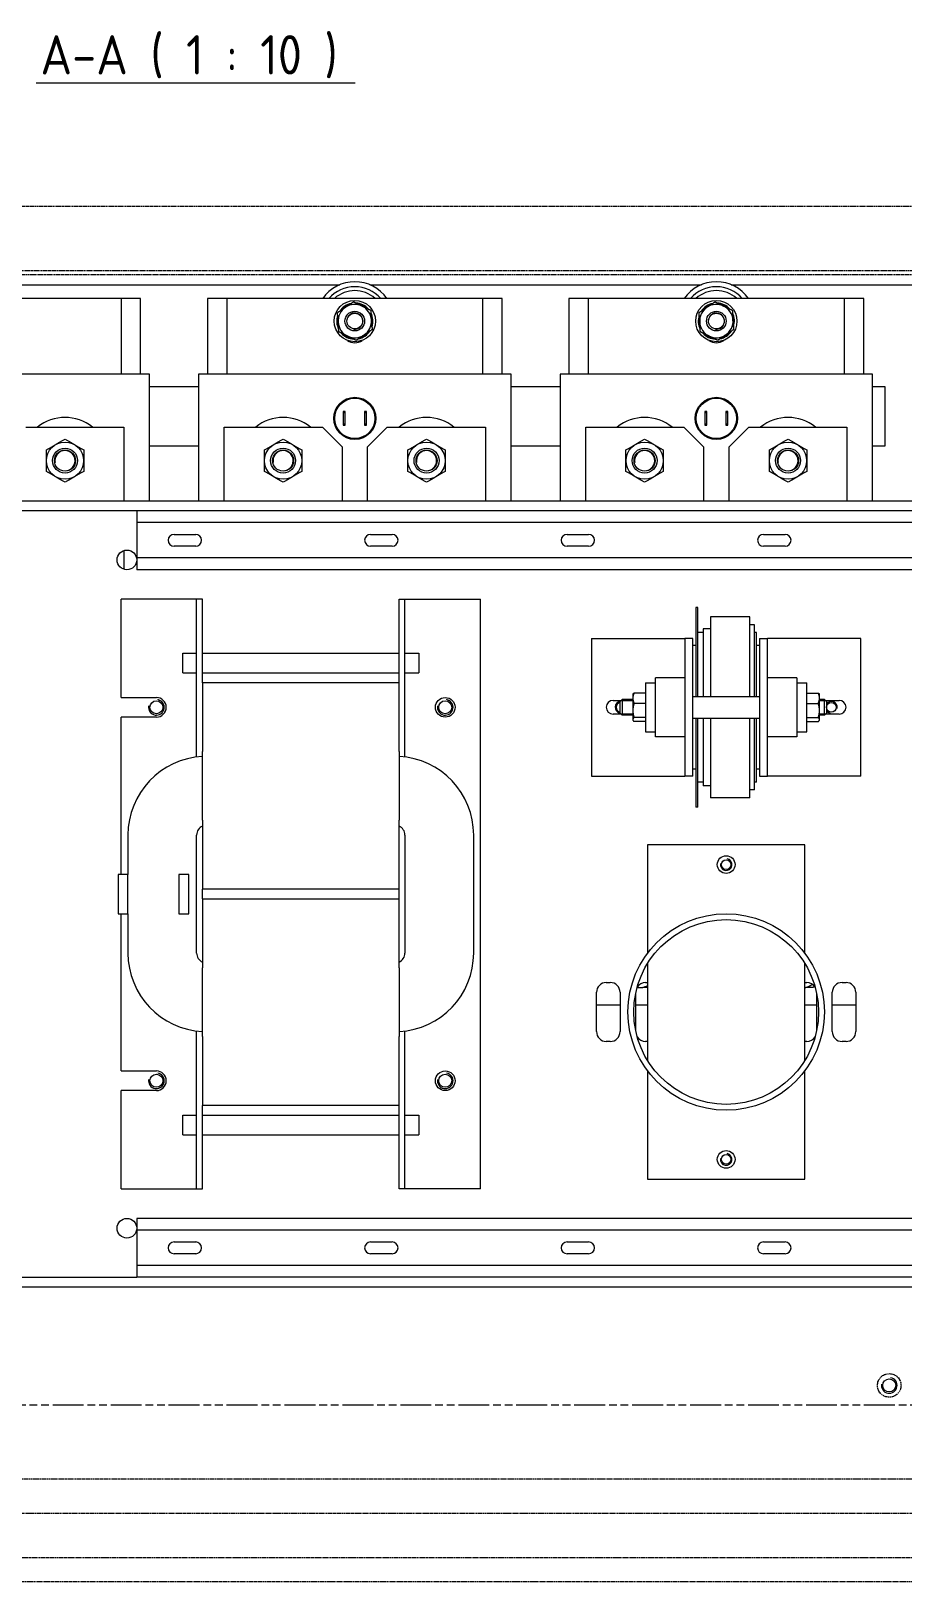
# Model space of a CAD drawing. Header units: millimetres. Extents: x 0 to 8410, y 0 to 5940.
# Drawn here: x 3808 to 4252, y 3684 to 4474 of the extents above; entities that cross this region are included whole.
import ezdxf

# ---------------------------------------------------------------- set-up
doc = ezdxf.new("R2010")
doc.units = ezdxf.units.MM
doc.header["$LTSCALE"] = 10
doc.linetypes.add('CHAIN', pattern=[0.3543, 0.2362, -0.0295, 0.0591, -0.0295])
doc.linetypes.add('DOUBLE_DASH_CHAIN', pattern=[1.2403, 0.6614, -0.0827, 0.1654, -0.0827, 0.1654, -0.0827])
for name, color, linetype, lineweight, true_color in [('가시적인 것(ISO)', 3, 'Continuous', 5, 0x00ff00), ('가시적인 좁은 것(ISO)', 3, 'Continuous', 5, 0x00ff00), ('기호(ISO)', 5, 'Continuous', 5, 0x0000ff), ('참조(ISO)', 6, 'DOUBLE_DASH_CHAIN', 5, 0xff00ff)]:
    doc.layers.add(name, color=color, linetype=linetype, lineweight=lineweight, true_color=true_color)
doc.layers.add('단면선(ISO)', color=7, linetype='CHAIN', lineweight=5)
doc.layers.add('해치(ISO)', color=7, linetype='Continuous', lineweight=5)
doc.styles.add('텍스트 스타일466', font='isocp.shx')

# ---------------------------------------------------------------- blocks, each defined once
blk = doc.blocks.new('2dTransSection1')
at = {"layer": '단면선(ISO)', "linetype": 'DOUBLE_DASH_CHAIN', "ltscale": 0.237772}
blk.add_line((311.147, 377.45), (458.761, 377.45), dxfattribs=at)

msp = doc.modelspace()

# ---------------------------------------------------------------- hatches: boundary and pattern name
at = {"layer": '해치(ISO)'}
h = msp.add_hatch(dxfattribs=at)
h.set_pattern_fill('ANSI31', color=256, scale=254, angle=14.99998, style=0)
h.set_pattern_definition([(60, (0, 0), (-27.4963, 15.87501), [])])
edge = h.paths.add_edge_path()
edge.add_line((3209.29, 3686.73), (3249.29, 3686.73))
edge.add_line((3249.29, 3686.73), (3249.29, 3688.73))
edge.add_ellipse((3246.29, 3688.73), major_axis=(3, 0), ratio=1, start_angle=0, end_angle=90)
edge.add_line((3246.29, 3691.73), (3218.79, 3691.73))
edge.add_ellipse((3218.79, 3696.23), major_axis=(0, -4.5), ratio=1, start_angle=270, end_angle=360, ccw=False)
edge.add_line((3214.29, 3696.23), (3214.29, 3723.73))
edge.add_ellipse((3211.29, 3723.73), major_axis=(3, 0), ratio=1, start_angle=0, end_angle=90)
edge.add_line((3211.29, 3726.73), (3209.29, 3726.73))
edge.add_line((3209.29, 3726.73), (3209.29, 3686.73))
edge = h.paths.add_edge_path()
edge.add_ellipse((4495.19, 3696.23), major_axis=(4.5, 0), ratio=1, start_angle=270, end_angle=360)
edge.add_line((4499.69, 3696.23), (4499.69, 3723.73))
edge.add_ellipse((4502.69, 3723.73), major_axis=(0, 3), ratio=1, start_angle=0, end_angle=90, ccw=False)
edge.add_line((4502.69, 3726.73), (4504.69, 3726.73))
edge.add_line((4504.69, 3726.73), (4504.69, 3686.73))
edge.add_line((4504.69, 3686.73), (4464.69, 3686.73))
edge.add_line((4464.69, 3686.73), (4464.69, 3688.73))
edge.add_ellipse((4467.69, 3688.73), major_axis=(0, 3), ratio=1, start_angle=0, end_angle=90, ccw=False)
edge.add_line((4467.69, 3691.73), (4495.19, 3691.73))
edge = h.paths.add_edge_path()
edge.add_ellipse((3218.79, 4372.63), major_axis=(-4.5, 0), ratio=1, start_angle=270, end_angle=360)
edge.add_line((3214.29, 4372.63), (3214.29, 4345.13))
edge.add_ellipse((3211.29, 4345.13), major_axis=(0, -3), ratio=1, start_angle=0, end_angle=90, ccw=False)
edge.add_line((3211.29, 4342.13), (3209.29, 4342.13))
edge.add_line((3209.29, 4342.13), (3209.29, 4382.13))
edge.add_line((3209.29, 4382.13), (3249.29, 4382.13))
edge.add_line((3249.29, 4382.13), (3249.29, 4380.13))
edge.add_ellipse((3246.29, 4380.13), major_axis=(0, -3), ratio=1, start_angle=0, end_angle=90, ccw=False)
edge.add_line((3246.29, 4377.13), (3218.79, 4377.13))
edge = h.paths.add_edge_path()
edge.add_line((4467.69, 4377.13), (4495.19, 4377.13))
edge.add_ellipse((4495.19, 4372.63), major_axis=(0, 4.5), ratio=1, start_angle=270, end_angle=360, ccw=False)
edge.add_line((4499.69, 4372.63), (4499.69, 4345.13))
edge.add_ellipse((4502.69, 4345.13), major_axis=(-3, 0), ratio=1, start_angle=0, end_angle=90)
edge.add_line((4502.69, 4342.13), (4504.69, 4342.13))
edge.add_line((4504.69, 4342.13), (4504.69, 4382.13))
edge.add_line((4504.69, 4382.13), (4464.69, 4382.13))
edge.add_line((4464.69, 4382.13), (4464.69, 4380.13))
edge.add_ellipse((4467.69, 4380.13), major_axis=(-3, 0), ratio=1, start_angle=0, end_angle=90)

# ---------------------------------------------------------------- linework, layer by layer
at = {"layer": '가시적인 것(ISO)'}
for p, q in [((3796.59, 4344.43), (3965.39, 4344.43)), ((3980.59, 4344.43), (4149.39, 4344.43)), ((4164.59, 4344.43), (4390.99, 4344.43)), ((3853.99, 4337.43), (3723.99, 4337.43)), ((3853.99, 4337.43), (3853.99, 4298.93)), ((3863.99, 4337.43), (3853.99, 4337.43)), ((3863.99, 4298.93), (3863.99, 4337.43)), ((3907.99, 4337.43), (3897.99, 4337.43)), ((3897.99, 4337.43), (3897.99, 4298.93)), ((3907.99, 4298.93), (3907.99, 4337.43)), ((4037.99, 4337.43), (3907.99, 4337.43)), ((4037.99, 4337.43), (4037.99, 4298.93)), ((4047.99, 4337.43), (4037.99, 4337.43)), ((4047.99, 4298.93), (4047.99, 4337.43)), ((4091.99, 4337.43), (4081.99, 4337.43)), ((4081.99, 4337.43), (4081.99, 4298.93)), ((4091.99, 4298.93), (4091.99, 4337.43)), ((4221.99, 4337.43), (4091.99, 4337.43)), ((4221.99, 4337.43), (4221.99, 4298.93)), ((4231.99, 4337.43), (4221.99, 4337.43)), ((4231.99, 4298.93), (4231.99, 4337.43)), ((3868.49, 4298.93), (3709.49, 4298.93)), ((3868.49, 4234.43), (3868.49, 4298.93)), ((4052.49, 4298.93), (3893.49, 4298.93)), ((3893.49, 4298.93), (3893.49, 4234.43)), ((4052.49, 4234.43), (4052.49, 4298.93)), ((4236.49, 4298.93), (4077.49, 4298.93)), ((4077.49, 4298.93), (4077.49, 4234.43)), ((4236.49, 4234.43), (4236.49, 4298.93)), ((3893.49, 4292.43), (3868.49, 4292.43)), ((4077.49, 4292.43), (4052.49, 4292.43)), ((4242.99, 4292.43), (4236.49, 4292.43)), ((4242.99, 4262.43), (4242.99, 4292.43)), ((3967.12, 4279.93), (3967.12, 4279.43)), ((3968.12, 4279.93), (3967.12, 4279.93)), ((3967.12, 4279.43), (3968.12, 4279.43)), ((3967.12, 4279.43), (3967.12, 4273.43)), ((3968.12, 4279.43), (3968.12, 4279.93)), ((3968.12, 4273.43), (3968.12, 4279.43)), ((3977.87, 4279.93), (3977.87, 4279.43)), ((3978.87, 4279.93), (3977.87, 4279.93)), ((3977.87, 4279.43), (3978.87, 4279.43)), ((3977.87, 4279.43), (3977.87, 4273.43)), ((3978.87, 4279.43), (3978.87, 4279.93)), ((3978.87, 4273.43), (3978.87, 4279.43)), ((4151.12, 4279.93), (4151.12, 4279.43)), ((4152.12, 4279.93), (4151.12, 4279.93)), ((4151.12, 4279.43), (4152.12, 4279.43)), ((4151.12, 4279.43), (4151.12, 4273.43)), ((4152.12, 4279.43), (4152.12, 4279.93)), ((4152.12, 4273.43), (4152.12, 4279.43)), ((4161.87, 4279.93), (4161.87, 4279.43)), ((4162.87, 4279.93), (4161.87, 4279.93)), ((4161.87, 4279.43), (4162.87, 4279.43)), ((4161.87, 4279.43), (4161.87, 4273.43)), ((4162.87, 4279.43), (4162.87, 4279.93)), ((4162.87, 4273.43), (4162.87, 4279.43)), ((3805.49, 4271.93), (3855.49, 4271.93)), ((3855.49, 4271.93), (3855.49, 4234.43)), ((3906.49, 4271.93), (3956.49, 4271.93)), ((3906.49, 4234.43), (3906.49, 4271.93)), ((3956.49, 4271.93), (3966.49, 4261.93)), ((3968.12, 4273.43), (3967.12, 4273.43)), ((3967.12, 4273.43), (3967.12, 4272.93)), ((3967.12, 4272.93), (3968.12, 4272.93)), ((3968.12, 4272.93), (3968.12, 4273.43)), ((3978.87, 4273.43), (3977.87, 4273.43)), ((3977.87, 4273.43), (3977.87, 4272.93)), ((3977.87, 4272.93), (3978.87, 4272.93)), ((3978.87, 4272.93), (3978.87, 4273.43)), ((3979.49, 4261.93), (3989.49, 4271.93)), ((3989.49, 4271.93), (4039.49, 4271.93)), ((4039.49, 4271.93), (4039.49, 4234.43)), ((4090.49, 4271.93), (4140.49, 4271.93)), ((4090.49, 4234.43), (4090.49, 4271.93)), ((4140.49, 4271.93), (4150.49, 4261.93)), ((4152.12, 4273.43), (4151.12, 4273.43)), ((4151.12, 4273.43), (4151.12, 4272.93)), ((4151.12, 4272.93), (4152.12, 4272.93)), ((4152.12, 4272.93), (4152.12, 4273.43)), ((4162.87, 4273.43), (4161.87, 4273.43)), ((4161.87, 4273.43), (4161.87, 4272.93)), ((4161.87, 4272.93), (4162.87, 4272.93)), ((4162.87, 4272.93), (4162.87, 4273.43)), ((4163.49, 4261.93), (4173.49, 4271.93)), ((4173.49, 4271.93), (4223.49, 4271.93)), ((4223.49, 4271.93), (4223.49, 4234.43)), ((3868.49, 4262.43), (3893.49, 4262.43)), ((3966.49, 4261.93), (3966.49, 4234.43)), ((3979.49, 4234.43), (3979.49, 4261.93)), ((4052.49, 4262.43), (4077.49, 4262.43)), ((4150.49, 4261.93), (4150.49, 4234.43)), ((4163.49, 4234.43), (4163.49, 4261.93)), ((4236.49, 4262.43), (4242.99, 4262.43)), ((3861.99, 4229.43), (3271.99, 4229.43)), ((3310.99, 4234.43), (4402.99, 4234.43)), ((3861.99, 4229.43), (3861.99, 4223.43)), ((4411.99, 4229.43), (3861.99, 4229.43)), ((3861.99, 4223.43), (3861.99, 4205.43)), ((4411.99, 4223.43), (3861.99, 4223.43)), ((3880.99, 4217.43), (3891.99, 4217.43)), ((3980.99, 4217.43), (3991.99, 4217.43)), ((4080.99, 4217.43), (4091.99, 4217.43)), ((4180.99, 4217.43), (4191.99, 4217.43)), ((3855.49, 4209.2), (3855.49, 4199.66)), ((3891.99, 4211.43), (3880.99, 4211.43)), ((3991.99, 4211.43), (3980.99, 4211.43)), ((4091.99, 4211.43), (4080.99, 4211.43)), ((4191.99, 4211.43), (4180.99, 4211.43)), ((3861.99, 4205.43), (3861.99, 4199.43)), ((4411.99, 4205.43), (3861.99, 4205.43)), ((4411.99, 4199.43), (3861.99, 4199.43)), ((3853.99, 4134.43), (3853.99, 4184.43)), ((3892.49, 4184.43), (3853.99, 4184.43)), ((3892.49, 4104.12), (3892.49, 4184.43)), ((3895.49, 4184.43), (3892.49, 4184.43)), ((3895.49, 4141.93), (3895.49, 4184.43)), ((3995.49, 4141.93), (3995.49, 4184.43)), ((3995.49, 4184.43), (3998.49, 4184.43)), ((3998.49, 4104.12), (3998.49, 4184.43)), ((3998.49, 4184.43), (4036.99, 4184.43)), ((4036.99, 3884.43), (4036.99, 4184.43)), ((4146.49, 4180.23), (4146.49, 4134.93)), ((4147.49, 4180.23), (4146.49, 4180.23)), ((4147.49, 4134.93), (4147.49, 4180.23)), ((4154.09, 4175.43), (4154.09, 4134.93)), ((4174.09, 4175.43), (4154.09, 4175.43)), ((4174.09, 4134.93), (4174.09, 4175.43)), ((4150.29, 4167.43), (4147.49, 4167.43)), ((4150.29, 4169.43), (4150.29, 4134.93)), ((4154.09, 4169.43), (4150.29, 4169.43)), ((4176.49, 4171.43), (4174.09, 4171.43)), ((4176.49, 4134.93), (4176.49, 4171.43)), ((4177.49, 4167.43), (4176.49, 4167.43)), ((4177.49, 4134.93), (4177.49, 4167.43)), ((4093.49, 4164.43), (4136.99, 4164.43)), ((4093.49, 4164.43), (4093.49, 4094.43)), ((4136.99, 4164.43), (4140.99, 4164.43)), ((4144.99, 4164.43), (4140.99, 4164.43)), ((4140.99, 4164.43), (4140.99, 4094.43)), ((4144.99, 4094.43), (4144.99, 4164.43)), ((4146.49, 4160.93), (4144.99, 4160.93)), ((4178.99, 4160.93), (4177.49, 4160.93)), ((4178.99, 4164.43), (4182.99, 4164.43)), ((4178.99, 4164.43), (4178.99, 4094.43)), ((4186.99, 4164.43), (4182.99, 4164.43)), ((4182.99, 4094.43), (4182.99, 4164.43)), ((4230.49, 4164.43), (4186.99, 4164.43)), ((4230.49, 4094.43), (4230.49, 4164.43)), ((3885.49, 4146.93), (3885.49, 4156.93)), ((3885.49, 4156.93), (3892.49, 4156.93)), ((3895.49, 4156.93), (3995.49, 4156.93)), ((3998.49, 4156.93), (4005.49, 4156.93)), ((4005.49, 4156.93), (4005.49, 4146.93)), ((3885.49, 4146.93), (3892.49, 4146.93)), ((3895.49, 4146.93), (3995.49, 4146.93)), ((3998.49, 4146.93), (4005.49, 4146.93)), ((4140.99, 4144.43), (4125.99, 4144.43)), ((4125.99, 4114.43), (4125.99, 4144.43)), ((4197.99, 4144.43), (4182.99, 4144.43)), ((4197.99, 4144.43), (4197.99, 4114.43)), ((3995.49, 4141.93), (3895.49, 4141.93)), ((3895.49, 4141.93), (3895.49, 4106.93)), ((3995.49, 4106.93), (3995.49, 4141.93)), ((4114.49, 4135.93), (4114.63, 4136.18)), ((4114.49, 4135.93), (4114.49, 4134.07)), ((4120.99, 4136.7), (4115.07, 4136.7)), ((4120.99, 4141.93), (4120.99, 4116.93)), ((4120.99, 4141.93), (4125.99, 4141.93)), ((4144.99, 4134.93), (4178.99, 4134.93)), ((4197.99, 4141.93), (4202.99, 4141.93)), ((4202.99, 4116.93), (4202.99, 4141.93)), ((4202.99, 4136.7), (4208.91, 4136.7)), ((4209.49, 4135.93), (4209.35, 4136.18)), ((4209.49, 4134.07), (4209.49, 4135.93)), ((3853.99, 4134.43), (3871.99, 4134.43)), ((4104.49, 4132.93), (4108.49, 4132.93)), ((4107.99, 4132.43), (4108.99, 4133.43)), ((4107.99, 4126.43), (4107.99, 4132.43)), ((4108.99, 4133.43), (4108.99, 4125.43)), ((4114.49, 4133.43), (4108.99, 4133.43)), ((4114.49, 4134.07), (4114.49, 4127.81)), ((4114.49, 4127.81), (4114.49, 4123.17)), ((4120.99, 4131.44), (4115.07, 4131.44)), ((4202.99, 4131.44), (4208.91, 4131.44)), ((4209.49, 4127.81), (4209.49, 4134.07)), ((4211.99, 4133.43), (4209.49, 4133.43)), ((4209.49, 4123.17), (4209.49, 4127.81)), ((4211.99, 4125.43), (4211.99, 4133.43)), ((4212.99, 4132.43), (4211.99, 4133.43)), ((4212.49, 4132.93), (4219.49, 4132.93)), ((4212.99, 4132.43), (4212.99, 4126.43)), ((3871.99, 4124.43), (3853.99, 4124.43)), ((3853.99, 4044.43), (3853.99, 4124.43)), ((4108.49, 4125.93), (4104.49, 4125.93)), ((4107.99, 4126.43), (4108.99, 4125.43)), ((4114.49, 4125.43), (4108.99, 4125.43)), ((4114.49, 4123.17), (4114.49, 4122.93)), ((4114.49, 4122.93), (4114.63, 4122.69)), ((4120.99, 4124.17), (4115.07, 4124.17)), ((4120.99, 4122.17), (4115.07, 4122.17)), ((4144.99, 4123.93), (4178.99, 4123.93)), ((4146.49, 4123.93), (4146.49, 4078.63)), ((4147.49, 4078.63), (4147.49, 4123.93)), ((4150.29, 4123.93), (4150.29, 4089.43)), ((4154.09, 4123.93), (4154.09, 4083.43)), ((4174.09, 4083.43), (4174.09, 4123.93)), ((4176.49, 4087.43), (4176.49, 4123.93)), ((4177.49, 4091.43), (4177.49, 4123.93)), ((4202.99, 4124.17), (4208.91, 4124.17)), ((4202.99, 4122.17), (4208.91, 4122.17)), ((4209.49, 4122.93), (4209.35, 4122.69)), ((4211.99, 4125.43), (4209.49, 4125.43)), ((4209.49, 4122.93), (4209.49, 4123.17)), ((4212.99, 4126.43), (4211.99, 4125.43)), ((4219.49, 4125.93), (4212.49, 4125.93)), ((4120.99, 4116.93), (4125.99, 4116.93)), ((4140.99, 4114.43), (4125.99, 4114.43)), ((4197.99, 4114.43), (4182.99, 4114.43)), ((4197.99, 4116.93), (4202.99, 4116.93)), ((3895.49, 4071.93), (3895.49, 4106.93)), ((3995.49, 4106.93), (3995.49, 4071.93)), ((4146.49, 4097.93), (4144.99, 4097.93)), ((4178.99, 4097.93), (4177.49, 4097.93)), ((4093.49, 4094.43), (4136.99, 4094.43)), ((4136.99, 4094.43), (4140.99, 4094.43)), ((4144.99, 4094.43), (4140.99, 4094.43)), ((4150.29, 4091.43), (4147.49, 4091.43)), ((4154.09, 4089.43), (4150.29, 4089.43)), ((4176.49, 4087.43), (4174.09, 4087.43)), ((4177.49, 4091.43), (4176.49, 4091.43)), ((4178.99, 4094.43), (4182.99, 4094.43)), ((4186.99, 4094.43), (4182.99, 4094.43)), ((4230.49, 4094.43), (4186.99, 4094.43)), ((4174.09, 4083.43), (4154.09, 4083.43)), ((3895.49, 4071.93), (3895.49, 4036.93)), ((3995.49, 4036.93), (3995.49, 4071.93)), ((4147.49, 4078.63), (4146.49, 4078.63)), ((3857.49, 4064.43), (3857.49, 4044.43)), ((3892.49, 4004.43), (3892.49, 4064.43)), ((3998.49, 4064.43), (3998.49, 4004.43)), ((4033.49, 4004.43), (4033.49, 4064.43)), ((4201.99, 4059.43), (4121.99, 4059.43)), ((4121.99, 4059.43), (4121.99, 4004.43)), ((4201.99, 4004.43), (4201.99, 4059.43)), ((3857.49, 4044.43), (3852.49, 4044.43)), ((3852.49, 4044.43), (3852.49, 4024.43)), ((3857.49, 4024.43), (3857.49, 4044.43)), ((3888.49, 4044.43), (3883.49, 4044.43)), ((3883.49, 4044.43), (3883.49, 4024.43)), ((3888.49, 4024.43), (3888.49, 4044.43)), ((3895.49, 4031.93), (3895.49, 4036.93)), ((3995.49, 4036.93), (3895.49, 4036.93)), ((3995.49, 4031.93), (3995.49, 4036.93)), ((3852.49, 4024.43), (3857.49, 4024.43)), ((3853.99, 3944.43), (3853.99, 4024.43)), ((3857.49, 4024.43), (3857.49, 4004.43)), ((3883.49, 4024.43), (3888.49, 4024.43)), ((3895.49, 4031.93), (3895.49, 3996.93)), ((3895.49, 4031.93), (3995.49, 4031.93)), ((3995.49, 3996.93), (3995.49, 4031.93)), ((3895.49, 3961.93), (3895.49, 3996.93)), ((3995.49, 3996.93), (3995.49, 3961.93)), ((4121.99, 3999.11), (4121.99, 3949.76)), ((4201.99, 3949.76), (4201.99, 3999.11)), ((4100.99, 3989.43), (4102.99, 3989.43)), ((4116.68, 3986.93), (4119.52, 3986.93)), ((4120.99, 3989.43), (4121.99, 3989.43)), ((4201.99, 3989.43), (4202.99, 3989.43)), ((4201.99, 3986.93), (4202.52, 3986.93)), ((4220.99, 3989.43), (4222.99, 3989.43)), ((4095.99, 3964.43), (4095.99, 3984.43)), ((4107.99, 3977.93), (4095.99, 3977.93)), ((4107.99, 3984.43), (4107.99, 3964.43)), ((4115.99, 3964.79), (4115.99, 3984.08)), ((4121.99, 3977.93), (4115.99, 3977.93)), ((4207.99, 3977.93), (4201.99, 3977.93)), ((4207.99, 3984.08), (4207.99, 3964.79)), ((4215.99, 3964.43), (4215.99, 3984.43)), ((4227.99, 3977.93), (4215.99, 3977.93)), ((4227.99, 3984.43), (4227.99, 3964.43)), ((3892.49, 3884.43), (3892.49, 3964.75)), ((3895.49, 3961.93), (3895.49, 3926.93)), ((3995.49, 3926.93), (3995.49, 3961.93)), ((3998.49, 3884.43), (3998.49, 3964.75)), ((4102.99, 3959.43), (4100.99, 3959.43)), ((4121.99, 3959.43), (4120.99, 3959.43)), ((4202.99, 3959.43), (4201.99, 3959.43)), ((4222.99, 3959.43), (4220.99, 3959.43)), ((3853.99, 3944.43), (3871.99, 3944.43)), ((4121.99, 3944.43), (4121.99, 3889.43)), ((4201.99, 3889.43), (4201.99, 3944.43)), ((3871.99, 3934.43), (3853.99, 3934.43)), ((3853.99, 3884.43), (3853.99, 3934.43)), ((3885.49, 3911.93), (3885.49, 3921.93)), ((3885.49, 3921.93), (3892.49, 3921.93)), ((3895.49, 3884.43), (3895.49, 3926.93)), ((3995.49, 3926.93), (3895.49, 3926.93)), ((3895.49, 3921.93), (3995.49, 3921.93)), ((3995.49, 3884.43), (3995.49, 3926.93)), ((3998.49, 3921.93), (4005.49, 3921.93)), ((4005.49, 3921.93), (4005.49, 3911.93)), ((3885.49, 3911.93), (3892.49, 3911.93)), ((3895.49, 3911.93), (3995.49, 3911.93)), ((3998.49, 3911.93), (4005.49, 3911.93)), ((3853.99, 3884.43), (3892.49, 3884.43)), ((3892.49, 3884.43), (3895.49, 3884.43)), ((3998.49, 3884.43), (3995.49, 3884.43)), ((4036.99, 3884.43), (3998.49, 3884.43)), ((4121.99, 3889.43), (4201.99, 3889.43)), ((3861.99, 3869.43), (3861.99, 3863.43)), ((4411.99, 3869.43), (3861.99, 3869.43)), ((3861.99, 3863.43), (3861.99, 3845.43)), ((4411.99, 3863.43), (3861.99, 3863.43)), ((3880.99, 3857.43), (3891.99, 3857.43)), ((3891.99, 3851.43), (3880.99, 3851.43)), ((3980.99, 3857.43), (3991.99, 3857.43)), ((3991.99, 3851.43), (3980.99, 3851.43)), ((4080.99, 3857.43), (4091.99, 3857.43)), ((4091.99, 3851.43), (4080.99, 3851.43)), ((4180.99, 3857.43), (4191.99, 3857.43)), ((4191.99, 3851.43), (4180.99, 3851.43)), ((3861.99, 3845.43), (3861.99, 3839.43)), ((4411.99, 3845.43), (3861.99, 3845.43)), ((3271.99, 3839.43), (3861.99, 3839.43)), ((4411.99, 3839.43), (3861.99, 3839.43)), ((4402.99, 3834.43), (3710.99, 3834.43))]:
    msp.add_line(p, q, dxfattribs=at)
for centre, radius in [((3972.99, 4325.93), 10.5), ((4156.99, 4325.93), 10.5), ((3972.99, 4325.93), 5), ((3972.99, 4325.93), 4), ((4156.99, 4325.93), 5), ((4156.99, 4325.93), 4), ((3972.99, 4276.43), 10.75), ((3972.99, 4276.43), 10.25), ((4156.99, 4276.43), 10.75), ((4156.99, 4276.43), 10.25), ((3825.49, 4254.93), 9.47), ((3825.49, 4254.93), 6.35), ((3936.49, 4254.93), 9.47), ((3936.49, 4254.93), 6.35), ((4009.49, 4254.93), 9.47), ((4009.49, 4254.93), 6.35), ((4120.49, 4254.93), 9.47), ((4120.49, 4254.93), 6.35), ((4193.49, 4254.93), 9.47), ((4193.49, 4254.93), 6.35), ((3825.49, 4254.93), 5.35), ((3936.49, 4254.93), 5.35), ((4009.49, 4254.93), 5.35), ((4120.49, 4254.93), 5.35), ((4193.49, 4254.93), 5.35), ((3856.99, 4204.43), 5), ((3871.99, 4129.43), 3.32), ((4018.99, 4129.43), 5), ((4018.99, 4129.43), 3.32), ((4215.49, 4129.43), 2.46), ((4161.99, 4049.43), 4.5), ((4161.99, 4049.43), 2.46), ((4161.99, 3974.43), 50), ((4161.99, 3974.43), 47), ((3871.99, 3939.43), 3.32), ((4018.99, 3939.43), 5), ((4018.99, 3939.43), 3.32), ((4161.99, 3899.43), 4.5), ((4161.99, 3899.43), 2.46), ((3856.99, 3864.43), 5), ((4244.99, 3784.43), 3.32)]:
    msp.add_circle(centre, radius, dxfattribs=at)
for centre, radius, start, end in [((3972.99, 4325.93), 20, 35.09963, 144.90037), ((3972.99, 4325.93), 17.5, 41.08233, 138.91767), ((3972.99, 4325.93), 15.5, 47.89655, 132.10345), ((4156.99, 4325.93), 20, 35.09963, 144.90037), ((4156.99, 4325.93), 17.5, 41.08233, 138.91767), ((4156.99, 4325.93), 15.5, 47.89655, 132.10345), ((3972.99, 4325.93), 8.5, 124.05256, 184.05256), ((3972.99, 4325.93), 9.2, 101.55758, 146.54754), ((3972.99, 4325.93), 8.82, 108.45475, 139.65038), ((3972.99, 4325.93), 8.5, 64.05256, 124.05256), ((3972.99, 4325.93), 9.2, 41.55758, 86.54754), ((3972.99, 4325.93), 8.82, 48.45475, 79.65038), ((3972.99, 4325.93), 8.5, 4.05256, 64.05256), ((4156.99, 4325.93), 8.5, 124.05256, 184.05256), ((4156.99, 4325.93), 9.2, 101.55758, 146.54754), ((4156.99, 4325.93), 8.82, 108.45475, 139.65038), ((4156.99, 4325.93), 8.5, 64.05256, 124.05256), ((4156.99, 4325.93), 9.2, 41.55758, 86.54754), ((4156.99, 4325.93), 8.82, 48.45475, 79.65038), ((4156.99, 4325.93), 8.5, 4.05256, 64.05256), ((3972.99, 4325.93), 9.2, 161.55758, 206.54754), ((3972.99, 4325.93), 8.82, 168.45475, 199.65038), ((3972.99, 4325.93), 8.5, 184.05256, 244.05256), ((3972.99, 4325.93), 8.5, 304.05256, 4.05256), ((3972.99, 4325.93), 9.2, 341.55758, 26.54754), ((3972.99, 4325.93), 8.82, 348.45475, 19.65038), ((4156.99, 4325.93), 9.2, 161.55758, 206.54754), ((4156.99, 4325.93), 8.82, 168.45475, 199.65038), ((4156.99, 4325.93), 8.5, 184.05256, 244.05256), ((4156.99, 4325.93), 8.5, 304.05256, 4.05256), ((4156.99, 4325.93), 9.2, 341.55758, 26.54754), ((4156.99, 4325.93), 8.82, 348.45475, 19.65038), ((3972.99, 4325.93), 9.2, 221.55758, 266.54754), ((3972.99, 4325.93), 8.82, 228.45475, 259.65038), ((3972.99, 4325.93), 8.5, 244.05256, 304.05256), ((3972.99, 4325.93), 9.2, 281.55758, 326.54754), ((3972.99, 4325.93), 8.82, 288.45475, 319.65038), ((4156.99, 4325.93), 9.2, 221.55758, 266.54754), ((4156.99, 4325.93), 8.82, 228.45475, 259.65038), ((4156.99, 4325.93), 8.5, 244.05256, 304.05256), ((4156.99, 4325.93), 9.2, 281.55758, 326.54754), ((4156.99, 4325.93), 8.82, 288.45475, 319.65038), ((3972.99, 4321.43), 6.5, 234.71009, 305.28991), ((4156.99, 4321.43), 6.5, 234.71009, 305.28991), ((3825.49, 4254.93), 22, 50.59943, 129.40057), ((3936.49, 4254.93), 22, 50.59943, 129.40057), ((4009.49, 4254.93), 22, 50.59943, 129.40057), ((4120.49, 4254.93), 22, 50.59943, 129.40057), ((4193.49, 4254.93), 22, 50.59943, 129.40057), ((3880.99, 4214.43), 3, 90, 270), ((3891.99, 4214.43), 3, 270, 90), ((3980.99, 4214.43), 3, 90, 270), ((3991.99, 4214.43), 3, 270, 90), ((4080.99, 4214.43), 3, 90, 270), ((4091.99, 4214.43), 3, 270, 90), ((4180.99, 4214.43), 3, 90, 270), ((4191.99, 4214.43), 3, 270, 90), ((3871.99, 4129.43), 5, 270, 90), ((4104.49, 4129.43), 3.5, 90, 270), ((4108.49, 4129.43), 2.46, 101.73445, 258.26555), ((4219.49, 4129.43), 3.5, 270, 90), ((3897.49, 4064.43), 40, 92.86598, 180), ((3993.49, 4064.43), 40, 0, 87.13402), ((3897.49, 4064.43), 5, 113.57818, 180), ((3993.49, 4064.43), 5, 0, 66.42182), ((3897.49, 4004.43), 40, 180, 267.13402), ((3897.49, 4004.43), 5, 180, 246.42182), ((3993.49, 4004.43), 5, 293.57818, 0), ((3993.49, 4004.43), 40, 272.86598, 0), ((4100.99, 3984.43), 5, 90, 180), ((4102.99, 3984.43), 5, 0, 90), ((4120.99, 3984.43), 5, 90, 149.02633), ((4115.49, 4000.43), 14.09, 286.61831, 297.47559), ((4198.49, 4000.43), 14.09, 286.61831, 301.90515), ((4202.99, 3984.43), 5, 30.97367, 90), ((4220.99, 3984.43), 5, 90, 180), ((4222.99, 3984.43), 5, 0, 90), ((4100.99, 3964.43), 5, 180, 270), ((4102.99, 3964.43), 5, 270, 0), ((4120.99, 3964.43), 5, 210.97367, 270), ((4202.99, 3964.43), 5, 270, 329.02633), ((4220.99, 3964.43), 5, 180, 270), ((4222.99, 3964.43), 5, 270, 0), ((3871.99, 3939.43), 5, 270, 90), ((3880.99, 3854.43), 3, 90, 270), ((3891.99, 3854.43), 3, 270, 90), ((3980.99, 3854.43), 3, 90, 270), ((3991.99, 3854.43), 3, 270, 90), ((4080.99, 3854.43), 3, 90, 270), ((4091.99, 3854.43), 3, 270, 90), ((4180.99, 3854.43), 3, 90, 270), ((4191.99, 3854.43), 3, 270, 90)]:
    msp.add_arc(centre, radius, start, end, dxfattribs=at)
for points, weights in [([(3964.17, 4330.23), (3966.34, 4331.7), (3968.23, 4332.98)], [1, 1.0379548493, 1]), ([(3968.23, 4332.98), (3970.12, 4334.25), (3972.3, 4335.72)], [1, 1.0379548493, 1]), ([(3972.3, 4335.72), (3974.66, 4334.57), (3976.71, 4333.58)], [1, 1.0379548493, 1]), ([(3976.71, 4333.58), (3978.76, 4332.58), (3981.12, 4331.43)], [1, 1.0379548493, 1]), ([(4148.17, 4330.23), (4150.34, 4331.7), (4152.23, 4332.98)], [1, 1.0379548493, 1]), ([(4152.23, 4332.98), (4154.12, 4334.25), (4156.3, 4335.72)], [1, 1.0379548493, 1]), ([(4156.3, 4335.72), (4158.66, 4334.57), (4160.71, 4333.58)], [1, 1.0379548493, 1]), ([(4160.71, 4333.58), (4162.76, 4332.58), (4165.12, 4331.43)], [1, 1.0379548493, 1]), ([(3964.51, 4325.33), (3964.35, 4327.61), (3964.17, 4330.23)], [1, 1.0379548493, 1]), ([(3964.86, 4320.44), (3964.67, 4323.06), (3964.51, 4325.33)], [1, 1.0379548493, 1]), ([(3981.12, 4331.43), (3981.31, 4328.81), (3981.47, 4326.53)], [1, 1.0379548493, 1]), ([(3981.47, 4326.53), (3981.63, 4324.26), (3981.82, 4321.64)], [1, 1.0379548493, 1]), ([(4148.51, 4325.33), (4148.35, 4327.61), (4148.17, 4330.23)], [1, 1.0379548493, 1]), ([(4148.86, 4320.44), (4148.67, 4323.06), (4148.51, 4325.33)], [1, 1.0379548493, 1]), ([(4165.12, 4331.43), (4165.31, 4328.81), (4165.47, 4326.53)], [1, 1.0379548493, 1]), ([(4165.47, 4326.53), (4165.63, 4324.26), (4165.82, 4321.64)], [1, 1.0379548493, 1]), ([(3969.27, 4318.29), (3967.22, 4319.29), (3964.86, 4320.44)], [1, 1.0379548493, 1]), ([(3973.68, 4316.14), (3971.32, 4317.29), (3969.27, 4318.29)], [1, 1.0379548493, 1]), ([(3977.75, 4318.89), (3975.86, 4317.62), (3973.68, 4316.14)], [1, 1.0379548493, 1]), ([(3981.82, 4321.64), (3979.64, 4320.17), (3977.75, 4318.89)], [1, 1.0379548493, 1]), ([(4153.27, 4318.29), (4151.22, 4319.29), (4148.86, 4320.44)], [1, 1.0379548493, 1]), ([(4157.68, 4316.14), (4155.32, 4317.29), (4153.27, 4318.29)], [1, 1.0379548493, 1]), ([(4161.75, 4318.89), (4159.86, 4317.62), (4157.68, 4316.14)], [1, 1.0379548493, 1]), ([(4165.82, 4321.64), (4163.64, 4320.17), (4161.75, 4318.89)], [1, 1.0379548493, 1]), ([(3815.99, 4260.42), (3820.74, 4263.16), (3825.49, 4265.9)], [1, 1.15470053838, 1]), ([(3825.49, 4265.9), (3830.24, 4263.16), (3834.99, 4260.42)], [1, 1.15470053838, 1]), ([(3926.99, 4260.42), (3931.74, 4263.16), (3936.49, 4265.9)], [1, 1.15470053838, 1]), ([(3936.49, 4265.9), (3941.24, 4263.16), (3945.99, 4260.42)], [1, 1.15470053838, 1]), ([(3999.99, 4260.42), (4004.74, 4263.16), (4009.49, 4265.9)], [1, 1.15470053838, 1]), ([(4009.49, 4265.9), (4014.24, 4263.16), (4018.99, 4260.42)], [1, 1.15470053838, 1]), ([(4110.99, 4260.42), (4115.74, 4263.16), (4120.49, 4265.9)], [1, 1.15470053838, 1]), ([(4120.49, 4265.9), (4125.24, 4263.16), (4129.99, 4260.42)], [1, 1.15470053838, 1]), ([(4183.99, 4260.42), (4188.74, 4263.16), (4193.49, 4265.9)], [1, 1.15470053838, 1]), ([(4193.49, 4265.9), (4198.24, 4263.16), (4202.99, 4260.42)], [1, 1.15470053838, 1]), ([(3815.99, 4249.45), (3815.99, 4254.93), (3815.99, 4260.42)], [1, 1.15470053838, 1]), ([(3834.99, 4260.42), (3834.99, 4254.93), (3834.99, 4249.45)], [1, 1.15470053838, 1]), ([(3926.99, 4249.45), (3926.99, 4254.93), (3926.99, 4260.42)], [1, 1.15470053838, 1]), ([(3945.99, 4260.42), (3945.99, 4254.93), (3945.99, 4249.45)], [1, 1.15470053838, 1]), ([(3999.99, 4249.45), (3999.99, 4254.93), (3999.99, 4260.42)], [1, 1.15470053838, 1]), ([(4018.99, 4260.42), (4018.99, 4254.93), (4018.99, 4249.45)], [1, 1.15470053838, 1]), ([(4110.99, 4249.45), (4110.99, 4254.93), (4110.99, 4260.42)], [1, 1.15470053838, 1]), ([(4129.99, 4260.42), (4129.99, 4254.93), (4129.99, 4249.45)], [1, 1.15470053838, 1]), ([(4183.99, 4249.45), (4183.99, 4254.93), (4183.99, 4260.42)], [1, 1.15470053838, 1]), ([(4202.99, 4260.42), (4202.99, 4254.93), (4202.99, 4249.45)], [1, 1.15470053838, 1]), ([(3825.49, 4243.96), (3820.74, 4246.71), (3815.99, 4249.45)], [1, 1.15470053838, 1]), ([(3834.99, 4249.45), (3830.24, 4246.71), (3825.49, 4243.96)], [1, 1.15470053838, 1]), ([(3936.49, 4243.96), (3931.74, 4246.71), (3926.99, 4249.45)], [1, 1.15470053838, 1]), ([(3945.99, 4249.45), (3941.24, 4246.71), (3936.49, 4243.96)], [1, 1.15470053838, 1]), ([(4009.49, 4243.96), (4004.74, 4246.71), (3999.99, 4249.45)], [1, 1.15470053838, 1]), ([(4018.99, 4249.45), (4014.24, 4246.71), (4009.49, 4243.96)], [1, 1.15470053838, 1]), ([(4120.49, 4243.96), (4115.74, 4246.71), (4110.99, 4249.45)], [1, 1.15470053838, 1]), ([(4129.99, 4249.45), (4125.24, 4246.71), (4120.49, 4243.96)], [1, 1.15470053838, 1]), ([(4193.49, 4243.96), (4188.74, 4246.71), (4183.99, 4249.45)], [1, 1.15470053838, 1]), ([(4202.99, 4249.45), (4198.24, 4246.71), (4193.49, 4243.96)], [1, 1.15470053838, 1]), ([(4115.07, 4136.7), (4114.49, 4135.29), (4114.49, 4134.07)], [1, 1.0379548493, 1]), ([(4114.63, 4136.18), (4114.77, 4136.43), (4115.07, 4136.7)], [1.01897730867, 1.01902433942, 1]), ([(4209.49, 4134.07), (4209.49, 4135.29), (4208.91, 4136.7)], [1, 1.0379548493, 1]), ([(4208.91, 4136.7), (4209.21, 4136.43), (4209.35, 4136.18)], [1, 1.01902433942, 1.01897730867]), ([(4114.49, 4134.07), (4114.49, 4132.85), (4115.07, 4131.44)], [1, 1.0379548493, 1]), ([(4115.07, 4131.44), (4114.49, 4129.49), (4114.49, 4127.81)], [1, 1.0379548493, 1]), ([(4114.49, 4127.81), (4114.49, 4126.12), (4115.07, 4124.17)], [1, 1.0379548493, 1]), ([(4208.91, 4131.44), (4209.49, 4132.85), (4209.49, 4134.07)], [1, 1.0379548493, 1]), ([(4209.49, 4127.81), (4209.49, 4129.49), (4208.91, 4131.44)], [1, 1.0379548493, 1]), ([(4208.91, 4124.17), (4209.49, 4126.12), (4209.49, 4127.81)], [1, 1.0379548493, 1]), ([(4115.07, 4124.17), (4114.49, 4123.64), (4114.49, 4123.17)], [1, 1.0379548493, 1]), ([(4114.49, 4123.17), (4114.49, 4122.71), (4115.07, 4122.17)], [1, 1.0379548493, 1]), ([(4209.49, 4123.17), (4209.49, 4123.64), (4208.91, 4124.17)], [1, 1.0379548493, 1]), ([(4208.91, 4122.17), (4209.49, 4122.71), (4209.49, 4123.17)], [1, 1.0379548493, 1]), ([(4121.99, 3986.93), (4120.72, 3986.93), (4119.52, 3986.93)], [1.00361257495, 1.00544245083, 1]), ([(4206.28, 3986.93), (4204.31, 3986.93), (4202.52, 3986.93)], [1, 1.00814602319, 1]), ([(4206.75, 3987.73), (4206.52, 3987.34), (4206.28, 3986.93)], [1.00293304427, 1.00191822619, 1])]:
    msp.add_rational_spline(points, weights, degree=2, dxfattribs=at)
at = {"layer": '가시적인 좁은 것(ISO)'}
for p, q in [((4114.49, 4132.69), (4108.25, 4132.69)), ((4212.73, 4132.69), (4209.49, 4132.69)), ((4108.25, 4126.18), (4114.49, 4126.18)), ((4209.49, 4126.18), (4212.73, 4126.18))]:
    msp.add_line(p, q, dxfattribs=at)
for centre, radius, start, end in [((3972.99, 4325.93), 4.1, 263.17147, 173.17147), ((4156.99, 4325.93), 4.1, 263.17147, 173.17147), ((3825.49, 4254.93), 5.14, 280, 190), ((3936.49, 4254.93), 5.14, 280, 190), ((4009.49, 4254.93), 5.14, 280, 190), ((4120.49, 4254.93), 5.14, 280, 190), ((4193.49, 4254.93), 5.14, 280, 190), ((3871.99, 4129.43), 4, 170, 80), ((4018.99, 4129.43), 4, 170, 80), ((4108.49, 4129.43), 3, 99.59407, 251.45479), ((4215.49, 4129.43), 3, 350, 146.44269), ((4215.49, 4129.43), 3, 213.55731, 260), ((4161.99, 4049.43), 3, 170, 80), ((3871.99, 3939.43), 4, 170, 80), ((4018.99, 3939.43), 4, 170, 80), ((4161.99, 3899.43), 3, 170, 80), ((4244.99, 3784.43), 4, 170, 80)]:
    msp.add_arc(centre, radius, start, end, dxfattribs=at)
at = {"layer": '기호(ISO)', "color": 7, "lineweight": 18}
msp.add_line((3810.87, 4447.22), (3973.11, 4447.22), dxfattribs=at)
at = {"layer": '참조(ISO)', "ltscale": 0.362503}
msp.add_line((3276.99, 4384.43), (4436.99, 4384.43), dxfattribs=at)
at = {"layer": '참조(ISO)', "ltscale": 0.362849}
for p, q in [((3314.69, 4351.73), (4399.29, 4351.73)), ((4399.29, 4349.43), (3314.69, 4349.43))]:
    msp.add_line(p, q, dxfattribs=at)
at = {"layer": '참조(ISO)', "ltscale": 0.36268}
msp.add_line((4454.69, 3736.73), (3649.49, 3736.73), dxfattribs=at)
at = {"layer": '참조(ISO)', "ltscale": 0.361995}
for p, q in [((3649.49, 3719.43), (4399.29, 3719.43)), ((4399.29, 3696.73), (3649.49, 3696.73))]:
    msp.add_line(p, q, dxfattribs=at)
at = {"layer": '참조(ISO)', "ltscale": 0.362136}
msp.add_line((4446.99, 3684.43), (3647.49, 3684.43), dxfattribs=at)
at = {"layer": '참조(ISO)', "ltscale": 0.379939}
msp.add_circle((4244.99, 3784.43), 6, dxfattribs=at)

# ---------------------------------------------------------------- block references
at = {"layer": '단면선(ISO)', "xscale": 10, "yscale": 10, "zscale": 10}
msp.add_blockref('2dTransSection1', (0, 0), dxfattribs=at)

# ---------------------------------------------------------------- texts
at = {"layer": '기호(ISO)', "color": 7, "insert": (3812.97, 4449.43), "char_height": 20, "attachment_point": 7, "style": '텍스트 스타일466'}
msp.add_mtext('A-A ( 1 : 10 )', dxfattribs=at)

doc.saveas('drawing.dxf')
